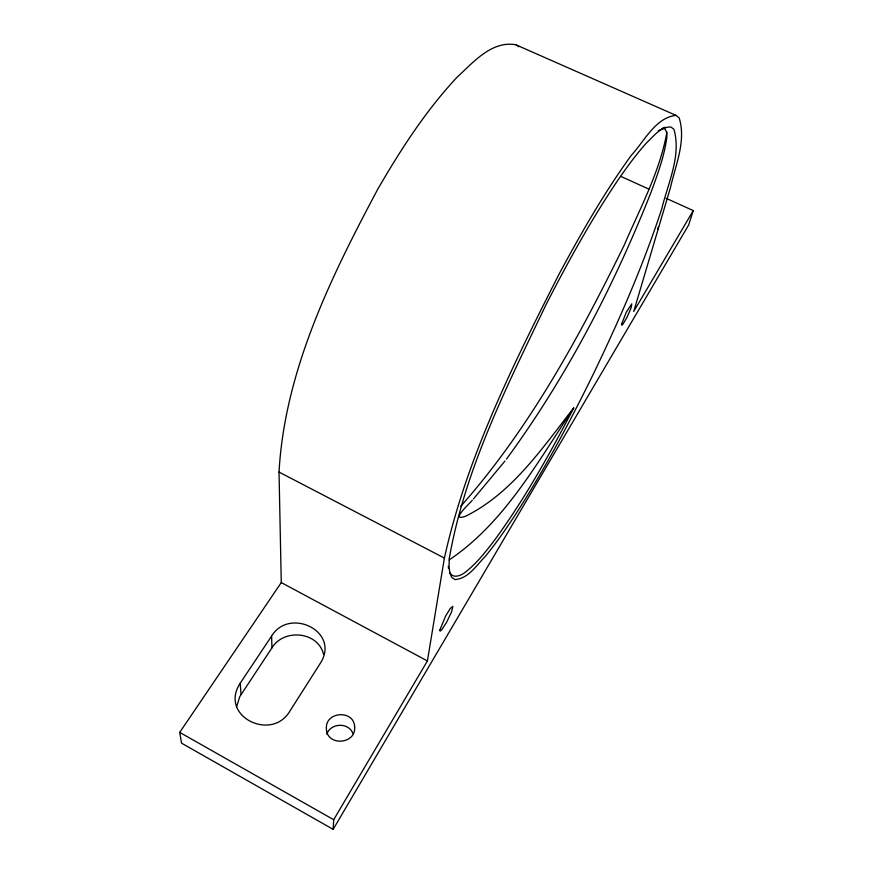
<?xml version="1.0" encoding="UTF-8"?>
<svg xmlns="http://www.w3.org/2000/svg" width="873" height="873" viewBox="0 0 873 873"><rect width="100%" height="100%" fill="white"/><g stroke="black" fill="none" stroke-linecap="round" stroke-linejoin="round"><path stroke-width="1.31" d="M693.271 210.6L688.655 224.994L333.148 829.35L181.54 743.152L179.729 732.392L281.27 582.575L279.022 472.075C284.685 370.927 331.009 276.937 377.889 188.972C400.849 149.403 425.849 110.576 457.212 77.064C473.199 62.452 491.881 40.256 515.987 44.829L676.008 115.378L679.205 117.975C686.342 141 675.451 165.303 670.42 187.793L633.743 311.443L693.271 210.6L666.088 198.291M666.928 132.129C659.857 171.763 640.16 207.992 624.457 244.647C579.203 337.109 529.202 429.036 460.584 506.482M333.148 829.35L333.693 819.703L427.41 660.948L444.39 558.065C466.52 457.987 512.877 365.11 558.993 274.264C580.992 233.386 604.051 192.922 631.321 155.296C644.154 141.568 655.416 117.539 676.008 115.378M658.362 226.784L657.795 229.13M236.561 706.923L239.759 696.654L271.972 647.821C283.638 628.429 317.794 631.321 323.512 654.117M326.84 734.149C330.638 722.746 348.927 722.146 352.965 733.669M472.315 500.185C470.602 502.739 448.493 522.501 465.887 516.085C512.364 492.939 542.559 447.707 573.725 407.964C549.684 454.004 524.411 499.683 493.518 541.555C485.17 552.347 476.647 563.292 465.844 571.771C461.533 575.514 452.629 579.377 449.639 572.11M240.206 683.221C218.479 716.133 271.907 742.41 290.032 710.851L320.609 662.836C340.284 631.179 289.17 606.921 271.579 636.111L240.206 683.221L241.068 694.471M573.725 407.964C537.572 462.068 504.31 522.949 449.082 559.986M506.449 459.111C566.642 376.972 614.145 285.733 651.487 191.132C657.544 174.305 663.927 157.358 666.492 139.571C667.572 135.555 666.797 126.738 661.898 128.811M504.943 461.075L473.472 498.909M662.127 128.637L663.164 127.905M658.177 130.83L660.512 129.608M663.895 127.513L665.663 127.393M620.856 176.411L648.955 189.135M279.022 472.075L444.39 558.065M281.27 582.575L427.41 660.948M179.729 732.392L333.693 819.703M515.987 44.829L518.878 46.695M448.307 566.261L448.569 568.574M271.579 636.111L271.972 647.821M354.667 727.023C356.173 744.516 326.666 746.557 326.382 728.693C325.062 711.364 354.22 709.356 354.667 727.023M439.785 630.197L440.123 631.146L441.487 630.12L446.55 622.405L451.668 611.667L452.836 606.331L450.348 608.394L445.612 616.054L439.785 630.197M449.355 557.989L449.038 566.533L449.846 573.092L451.821 577.468L454.942 579.552C468.474 578.69 476.658 565.049 485.399 556.287C497.948 540.954 509.09 524.531 519.773 507.868C547.022 464.752 571.029 419.662 593.422 373.862C619.273 320.151 643.226 265.381 661.799 208.691C667.954 183.166 681.551 155.634 673.923 129.259L670.791 126.978C660.228 126.76 653.233 136.755 646.184 143.227C635.882 154.783 626.759 167.31 617.975 180.045C591.228 219.723 568.083 261.704 546.236 304.241C507.322 385.713 465.091 468.288 449.355 557.989M621.5 324.385L621.882 325.258L623.093 323.992L627.185 316.943L631.135 307.798L631.79 303.826L626.301 312.163L621.5 324.385"/></g></svg>
